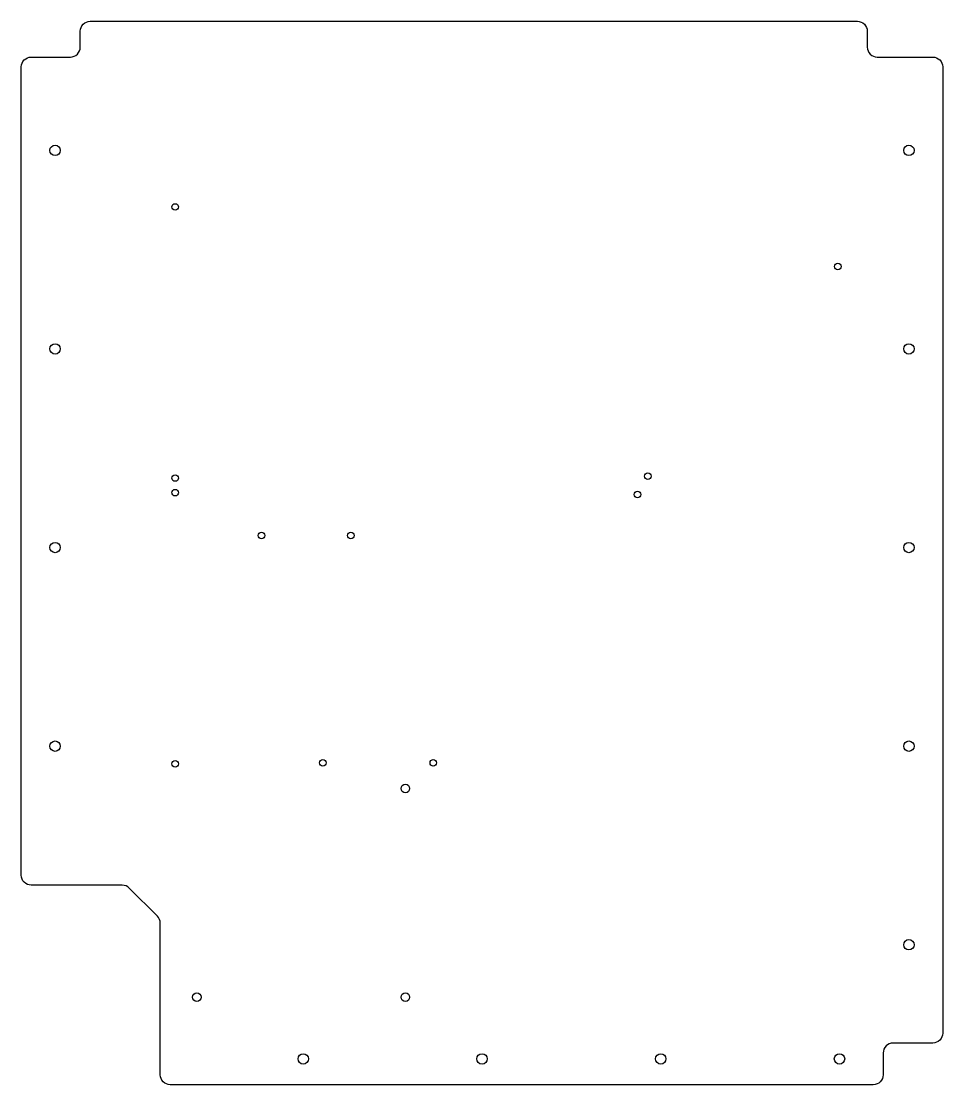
# Model space of a CAD drawing. Header units: millimetres. Extents: x -232 to 232, y -536 to 0.
import ezdxf

# ---------------------------------------------------------------- set-up
doc = ezdxf.new("R2010")
doc.units = ezdxf.units.MM
doc.layers.get('0').update_dxf_attribs({"linetype": 'CONTINUOUS'})

msp = doc.modelspace()

# ---------------------------------------------------------------- linework, layer by layer
msp.add_lwpolyline([(-232, -430), (-232, -23, -0.414214), (-227, -18), (-207.28, -18, 0.414214), (-202.28, -13), (-202.28, -5, -0.414214), (-197.28, 0), (189, 0, -0.414214), (194, -5), (194, -13, 0.414214), (199, -18), (227, -18, -0.414214), (232, -23), (232, -509.5, -0.414214), (227, -514.5), (207, -514.5, 0.414214), (202, -519.5), (202, -530.5, -0.414214), (197, -535.5), (-157, -535.5, -0.414214), (-162, -530.5), (-162, -454.14, 0.198912), (-163.46, -450.61), (-177.61, -436.46, 0.198912), (-181.14, -435), (-227, -435, -0.414214)], format="xyb", close=True)
for centre, radius in [((-215, -65), 2.62), ((215, -65), 2.62), ((-154.5, -93.5), 1.65), ((179.14, -123.51), 1.65), ((-215, -165), 2.62), ((215, -165), 2.62), ((-154.5, -230), 1.65), ((83.54, -229.08), 1.65), ((-154.5, -237.37), 1.65), ((78.35, -238.28), 1.65), ((-215, -265), 2.62), ((-111, -258.97), 1.65), ((-66, -258.97), 1.65), ((215, -265), 2.62), ((-215, -365), 2.62), ((215, -365), 2.62), ((-154.5, -373.87), 1.65), ((-80.15, -373.37), 1.65), ((-24.53, -373.37), 1.65), ((-38.6, -386.37), 2.15), ((215, -465), 2.62), ((-143.6, -491.37), 2.15), ((-38.6, -491.37), 2.15), ((-90, -522.5), 2.62), ((0, -522.5), 2.62), ((90, -522.5), 2.62), ((180, -522.5), 2.62)]:
    msp.add_circle(centre, radius)

doc.saveas('drawing.dxf')
